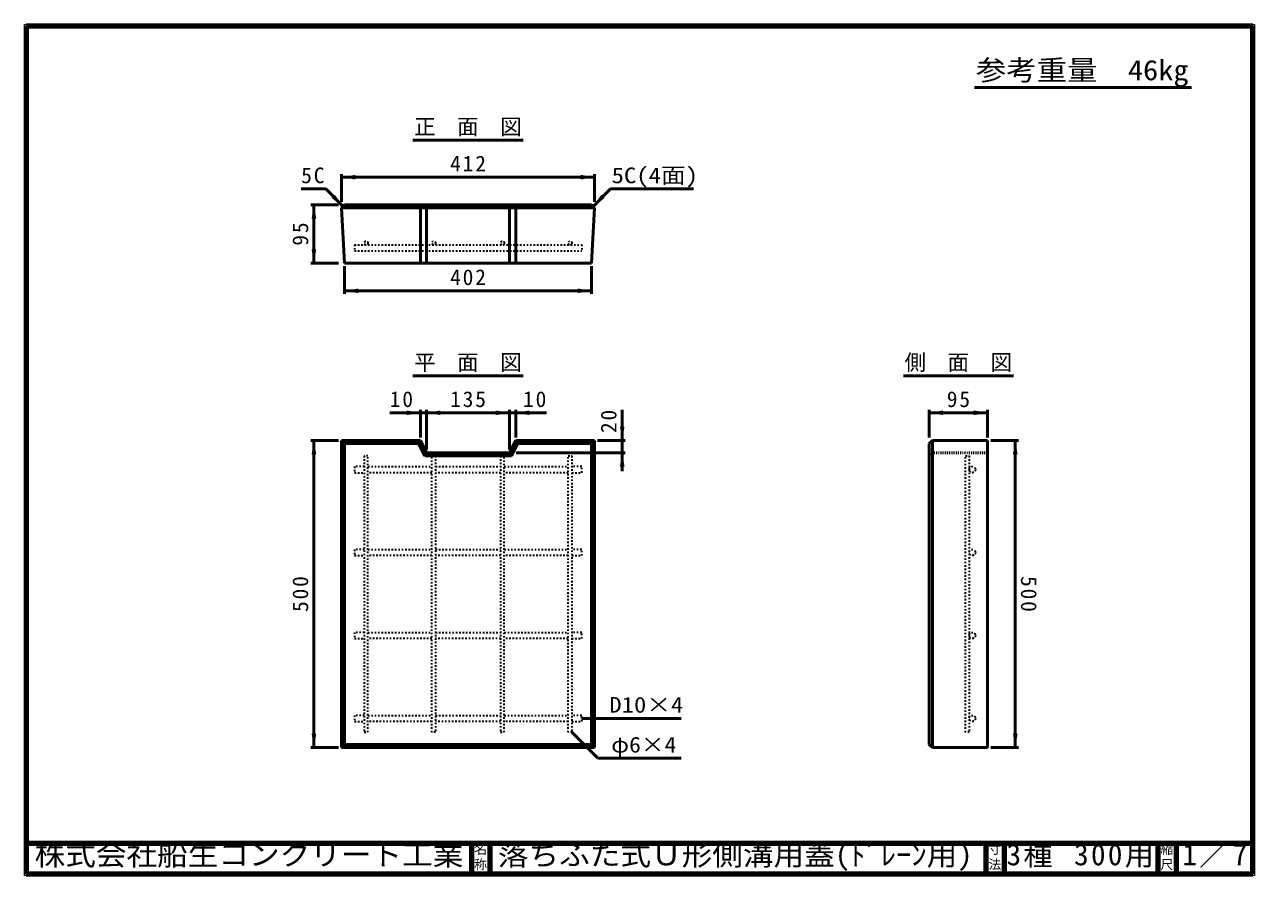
# Model space of a CAD drawing. Units: millimetres, scale not verified, with parts at other scales. Extents: x 100 to 4105, y 100 to 2870.
import ezdxf
from ezdxf.enums import TextEntityAlignment as Align

# ---------------------------------------------------------------- set-up
doc = ezdxf.new("R2010")
doc.units = ezdxf.units.MM
doc.header["$LTSCALE"] = 5
doc.linetypes.add('USER1', pattern=[2.2, 1, -1.2])
doc.linetypes.add('USER2', pattern=[1.2, 0.5, -0.7])
doc.layers.add('V-nasSTD', color=7, linetype='Continuous', lineweight=50)
doc.styles.add('ＭＳ ゴシック', font='')
doc.styles.get('ＭＳ ゴシック').set_extended_font_data('MS Gothic')

msp = doc.modelspace()

# ---------------------------------------------------------------- hatches: boundary and pattern name
at = {"layer": 'V-nasSTD'}
for points in [[(1177.257, 2380.755), (1132.257, 2373.255), (1177.257, 2365.755)], [(1911.257, 2365.755), (1956.257, 2373.255), (1911.257, 2380.755)], [(1049.757, 2238.255), (1042.257, 2283.255), (1034.757, 2238.255)], [(1110.741, 2315.378), (1137.257, 2278.255), (1100.134, 2304.772)], [(1977.774, 2315.378), (1951.257, 2278.255), (1988.381, 2304.772)], [(1034.757, 2138.255), (1042.257, 2093.255), (1049.757, 2138.255)], [(1187.257, 2010.755), (1142.257, 2003.255), (1187.257, 1995.755)], [(1901.257, 1995.755), (1946.257, 2003.255), (1901.257, 2010.755)], [(1344.257, 1598.622), (1389.257, 1606.122), (1344.257, 1613.622)], [(1454.257, 1613.622), (1409.257, 1606.122), (1454.257, 1598.622)], [(1634.257, 1598.622), (1679.257, 1606.122), (1634.257, 1613.622)], [(1744.257, 1613.622), (1699.257, 1606.122), (1744.257, 1598.622)], [(3091.257, 1613.622), (3046.257, 1606.122), (3091.257, 1598.622)], [(3191.257, 1598.622), (3236.257, 1606.122), (3191.257, 1613.622)], [(2053.757, 1561.122), (2046.257, 1516.122), (2038.757, 1561.122)], [(1049.757, 1471.122), (1042.257, 1516.122), (1034.757, 1471.122)], [(3318.757, 1471.122), (3326.257, 1516.122), (3333.757, 1471.122)], [(2038.757, 1431.122), (2046.257, 1476.122), (2053.757, 1431.122)], [(1034.757, 561.122), (1042.257, 516.122), (1049.757, 561.122)], [(3333.757, 561.122), (3326.257, 516.122), (3318.757, 561.122)]]:
    msp.add_hatch(color=256, dxfattribs=at).paths.add_polyline_path(points)

# ---------------------------------------------------------------- linework, layer by layer
at = {"layer": 'V-nasSTD', "lineweight": 100}
for p, q in [((105, 2865), (105, 105)), ((4100, 2865), (105, 2865)), ((4100, 105), (4100, 2865)), ((105, 205), (4100, 205)), ((1555, 205), (1555, 105)), ((1615, 205), (1615, 105)), ((3230, 205), (3230, 105)), ((3290, 205), (3290, 105)), ((3790, 205), (3790, 105)), ((3850, 205), (3850, 105)), ((105, 105), (4100, 105))]:
    msp.add_line(p, q, dxfattribs=at)
at = {"layer": 'V-nasSTD'}
for p, q in [((3194, 2664.753), (3900, 2664.753)), ((1364.757, 2493.255), (1723.757, 2493.255)), ((1132.257, 2383.255), (1132.257, 2293.255)), ((1956.257, 2373.255), (1132.257, 2373.255)), ((1956.257, 2383.255), (1956.257, 2293.255)), ((1080.689, 2334.824), (1000.689, 2334.824)), ((1137.257, 2278.255), (1080.689, 2334.824)), ((1951.257, 2278.255), (2007.826, 2334.824)), ((2007.826, 2334.824), (2277.826, 2334.824)), ((1122.257, 2283.255), (1032.257, 2283.255)), ((1042.257, 2283.255), (1042.257, 2093.255)), ((1142.257, 2283.255), (1132.257, 2273.255)), ((1946.257, 2283.255), (1142.257, 2283.255)), ((1383.077, 2283.255), (1389.257, 2273.255)), ((1403.077, 2283.255), (1409.257, 2273.255)), ((1679.257, 2273.255), (1685.438, 2283.255)), ((1699.257, 2273.255), (1705.438, 2283.255)), ((1946.257, 2283.255), (1956.257, 2273.255)), ((1956.257, 2273.255), (1132.257, 2273.255)), ((1132.257, 2273.255), (1142.257, 2093.255)), ((1389.257, 2273.255), (1389.257, 2093.255)), ((1409.257, 2273.255), (1409.257, 2093.255)), ((1679.257, 2273.255), (1679.257, 2093.255)), ((1699.257, 2273.255), (1699.257, 2093.255)), ((1946.257, 2093.255), (1956.257, 2273.255)), ((1122.257, 2093.255), (1032.257, 2093.255)), ((1142.257, 2093.255), (1946.257, 2093.255)), ((1142.257, 2083.255), (1142.257, 1993.255)), ((1946.257, 2083.255), (1946.257, 1993.255)), ((1946.257, 2003.255), (1142.257, 2003.255)), ((1364.757, 1726.122), (1723.757, 1726.122)), ((2961.757, 1726.122), (3320.757, 1726.122)), ((1389.257, 1606.122), (1289.257, 1606.122)), ((1389.257, 1616.122), (1389.257, 1526.122)), ((1409.257, 1606.122), (1389.257, 1606.122)), ((1409.257, 1616.122), (1409.257, 1486.122)), ((1679.257, 1606.122), (1409.257, 1606.122)), ((1679.257, 1616.122), (1679.257, 1486.122)), ((1699.257, 1606.122), (1679.257, 1606.122)), ((1699.257, 1616.122), (1699.257, 1526.122)), ((1799.257, 1606.122), (1699.257, 1606.122)), ((2046.257, 1616.122), (2046.257, 1516.122)), ((3046.257, 1526.122), (3046.257, 1616.122)), ((3236.257, 1606.122), (3046.257, 1606.122)), ((3236.257, 1616.122), (3236.257, 1526.122)), ((1122.257, 1516.122), (1032.257, 1516.122)), ((1042.257, 1516.122), (1042.257, 516.122)), ((1132.257, 1516.122), (1132.257, 516.122)), ((1389.257, 1516.122), (1132.257, 1516.122)), ((1132.257, 1516.122), (1142.257, 1506.122)), ((1383.077, 1506.122), (1142.257, 1506.122)), ((1142.257, 1506.122), (1142.257, 526.122)), ((1383.077, 1506.122), (1389.257, 1516.122)), ((1383.077, 1506.122), (1403.077, 1466.122)), ((1389.257, 1516.122), (1409.257, 1476.122)), ((1679.257, 1476.122), (1699.257, 1516.122)), ((1685.438, 1466.122), (1705.438, 1506.122)), ((1699.257, 1516.122), (1956.257, 1516.122)), ((1699.257, 1516.122), (1705.438, 1506.122)), ((1705.438, 1506.122), (1946.257, 1506.122)), ((1956.257, 1516.122), (1946.257, 1506.122)), ((1946.257, 526.122), (1946.257, 1506.122)), ((1956.257, 516.122), (1956.257, 1516.122)), ((2056.257, 1516.122), (1966.257, 1516.122)), ((2046.257, 1516.122), (2046.257, 1476.122)), ((3046.257, 1506.122), (3056.257, 1516.122)), ((3046.257, 1506.122), (3046.257, 526.122)), ((3236.257, 1516.122), (3056.257, 1516.122)), ((3056.257, 516.122), (3056.257, 1516.122)), ((3236.257, 516.122), (3236.257, 1516.122)), ((3246.257, 1516.122), (3336.257, 1516.122)), ((3326.257, 1516.122), (3326.257, 516.122)), ((1409.257, 1476.122), (1403.077, 1466.122)), ((1685.438, 1466.122), (1403.077, 1466.122)), ((1679.257, 1476.122), (1409.257, 1476.122)), ((1679.257, 1476.122), (1685.438, 1466.122)), ((2056.257, 1476.122), (1700.438, 1476.122)), ((2046.257, 1476.122), (2046.257, 1416.122)), ((2238.257, 611.122), (1914.257, 611.122)), ((1882.257, 566.122), (1967.11, 481.269)), ((1142.257, 526.122), (1132.257, 516.122)), ((1142.257, 526.122), (1946.257, 526.122)), ((1946.257, 526.122), (1956.257, 516.122)), ((3046.257, 526.122), (3056.257, 516.122)), ((1122.257, 516.122), (1032.257, 516.122)), ((1132.257, 516.122), (1956.257, 516.122)), ((1967.11, 481.269), (2238.257, 481.269)), ((3056.257, 516.122), (3236.257, 516.122)), ((3246.257, 516.122), (3336.257, 516.122))]:
    msp.add_line(p, q, dxfattribs=at)
at = {"layer": 'V-nasSTD', "linetype": 'USER1', "lineweight": 35}
for p, q in [((1174.257, 2153.255), (1914.257, 2153.255)), ((1174.257, 2153.255), (1174.257, 2133.255)), ((1174.257, 2133.255), (1914.257, 2133.255)), ((1914.257, 2153.255), (1914.257, 2133.255)), ((1206.257, 1466.122), (1206.257, 566.122)), ((1218.257, 1466.122), (1206.257, 1466.122)), ((1218.257, 566.122), (1218.257, 1466.122)), ((1426.257, 566.122), (1426.257, 1466.122)), ((1426.257, 1466.122), (1438.257, 1466.122)), ((1438.257, 1466.122), (1438.257, 566.122)), ((1650.257, 1466.122), (1650.257, 566.122)), ((1662.257, 1466.122), (1650.257, 1466.122)), ((1662.257, 566.122), (1662.257, 1466.122)), ((1870.257, 566.122), (1870.257, 1466.122)), ((1870.257, 1466.122), (1882.257, 1466.122)), ((1882.257, 1466.122), (1882.257, 566.122)), ((3164.257, 566.122), (3164.257, 1466.122)), ((3164.257, 1466.122), (3176.257, 1466.122)), ((3176.257, 1466.122), (3176.257, 566.122)), ((1206.257, 1431.122), (1174.257, 1431.122)), ((1174.257, 1431.122), (1174.257, 1411.122)), ((1174.257, 1411.122), (1206.257, 1411.122)), ((1218.257, 1431.122), (1426.257, 1431.122)), ((1426.257, 1411.122), (1218.257, 1411.122)), ((1438.257, 1431.122), (1650.257, 1431.122)), ((1650.257, 1411.122), (1438.257, 1411.122)), ((1662.257, 1431.122), (1870.257, 1431.122)), ((1870.257, 1411.122), (1662.257, 1411.122)), ((1914.257, 1431.122), (1882.257, 1431.122)), ((1882.257, 1411.122), (1914.257, 1411.122)), ((1914.257, 1411.122), (1914.257, 1431.122)), ((1206.257, 1161.122), (1174.257, 1161.122)), ((1174.257, 1161.122), (1174.257, 1141.122)), ((1174.257, 1141.122), (1206.257, 1141.122)), ((1218.257, 1161.122), (1426.257, 1161.122)), ((1426.257, 1141.122), (1218.257, 1141.122)), ((1438.257, 1161.122), (1650.257, 1161.122)), ((1650.257, 1141.122), (1438.257, 1141.122)), ((1662.257, 1161.122), (1870.257, 1161.122)), ((1870.257, 1141.122), (1662.257, 1141.122)), ((1914.257, 1161.122), (1882.257, 1161.122)), ((1882.257, 1141.122), (1914.257, 1141.122)), ((1914.257, 1141.122), (1914.257, 1161.122)), ((1206.257, 891.122), (1174.257, 891.122)), ((1174.257, 891.122), (1174.257, 871.122)), ((1218.257, 891.122), (1426.257, 891.122)), ((1438.257, 891.122), (1650.257, 891.122)), ((1662.257, 891.122), (1870.257, 891.122)), ((1914.257, 891.122), (1882.257, 891.122)), ((1914.257, 871.122), (1914.257, 891.122)), ((1174.257, 871.122), (1206.257, 871.122)), ((1426.257, 871.122), (1218.257, 871.122)), ((1650.257, 871.122), (1438.257, 871.122)), ((1870.257, 871.122), (1662.257, 871.122)), ((1882.257, 871.122), (1914.257, 871.122)), ((1206.257, 621.122), (1174.257, 621.122)), ((1174.257, 621.122), (1174.257, 601.122)), ((1174.257, 601.122), (1206.257, 601.122)), ((1218.257, 621.122), (1426.257, 621.122)), ((1426.257, 601.122), (1218.257, 601.122)), ((1438.257, 621.122), (1650.257, 621.122)), ((1650.257, 601.122), (1438.257, 601.122)), ((1662.257, 621.122), (1870.257, 621.122)), ((1870.257, 601.122), (1662.257, 601.122)), ((1914.257, 621.122), (1882.257, 621.122)), ((1882.257, 601.122), (1914.257, 601.122)), ((1914.257, 601.122), (1914.257, 621.122)), ((1206.257, 566.122), (1218.257, 566.122)), ((1438.257, 566.122), (1426.257, 566.122)), ((1650.257, 566.122), (1662.257, 566.122)), ((1882.257, 566.122), (1870.257, 566.122)), ((3176.257, 566.122), (3164.257, 566.122))]:
    msp.add_line(p, q, dxfattribs=at)
at = {"layer": 'V-nasSTD', "linetype": 'USER2'}
for p, q in [((3046.257, 1466.122), (3056.257, 1476.122)), ((3056.257, 1476.122), (3236.257, 1476.122))]:
    msp.add_line(p, q, dxfattribs=at)
at = {"layer": 'V-nasSTD', "lineweight": 13}
msp.add_lwpolyline([(100, 100), (100, 2870), (4105, 2870), (4105, 100)], close=True, dxfattribs=at)
at = {"layer": 'V-nasSTD', "linetype": 'USER1', "lineweight": 35}
for centre, radius in [((1212.257, 2159.255), 6), ((1432.257, 2159.255), 6), ((1656.257, 2159.255), 6), ((1876.257, 2159.255), 6), ((3186.257, 1421.122), 10), ((3186.257, 1151.122), 10), ((3186.257, 881.122), 10), ((3186.257, 611.122), 10)]:
    msp.add_circle(centre, radius, dxfattribs=at)

# ---------------------------------------------------------------- texts
at = {"layer": 'V-nasSTD', "style": 'ＭＳ ゴシック'}
for s, height, width, p in [('参考重量\u300046kg', 65.98, 1.1, (3198, 2754.753)), ('5C(4面)', 51.32, 1.15, (2011.705, 2404.802)), ('D10×4', 51.32, 1.15, (2004.257, 681.122)), ('φ6×4', 51.32, 1.1, (2010.257, 551.269)), ('株式会社船生コンクリート工業', 69.65, 1.05, (132.5, 202.5)), ('落ちふた式Ｕ形側溝用蓋(ﾄﾞﾚｰﾝ用)', 69.65, 1.05, (1641.25, 202.5))]:
    msp.add_text(s, height=height, dxfattribs=dict(at, width=width)).set_placement(p, align=Align.TOP_LEFT)
for s, height, p in [('正\u3000面\u3000図', 51.32, (1368.757, 2563.255)), ('側\u3000面\u3000図', 51.32, (2965.757, 1796.122)), ('平\u3000面\u3000図', 51.32, (1368.757, 1796.122)), ('名', 30.79, (1563.982, 200.999)), ('寸', 30.79, (3238.982, 200.999)), ('縮', 30.79, (3798.982, 200.999)), ('称', 30.79, (1563.976, 151.01)), ('法', 30.79, (3238.976, 151.01)), ('尺', 30.79, (3798.976, 151.01))]:
    msp.add_text(s, height=height, dxfattribs=at).set_placement(p, align=Align.TOP_LEFT)
at = {"layer": 'V-nasSTD', "attachment_point": 1, "style": 'ＭＳ ゴシック'}
for s, insert, char_height in [('\\T1.17;5C', (1000.689, 2404.824), 51.32), ('\\T1.17;412', (1485.757, 2443.255), 51.32), ('\\T1.17;402', (1485.757, 2073.255), 51.32), ('\\T1.17;10', (1289.257, 1676.122), 51.32), ('\\T1.17;135', (1485.757, 1676.122), 51.32), ('\\T1.17;10', (1723.257, 1676.122), 51.32), ('\\T1.17;95', (3103.257, 1676.122), 51.32), ('\\T1.16;3種\\~300用', (3297.75, 202.508), 69.65), ('\\T1.15;1／7', (3870.521, 202.582), 69.65)]:
    msp.add_mtext(s, dxfattribs=dict(at, insert=insert, char_height=char_height))
at = {"layer": 'V-nasSTD', "char_height": 51.32, "attachment_point": 1, "style": 'ＭＳ ゴシック'}
for s, insert, rotation in [('\\T1.17;95', (972.257, 2150.255), 90), ('\\T1.17;20', (1976.257, 1540.122), 90), ('\\T1.17;500', (972.257, 957.622), 90), ('\\T1.17;500', (3396.257, 1074.622), 270)]:
    msp.add_mtext(s, dxfattribs=dict(at, insert=insert, rotation=rotation))

doc.saveas('drawing.dxf')
